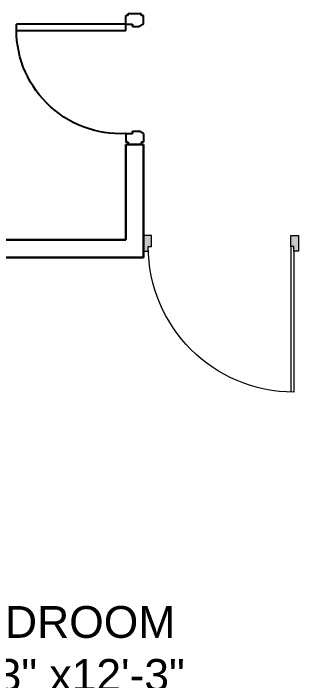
# Model space of a CAD drawing. Header units: inches. Extents: x 28835 to 36795, y -18828 to -9750.
# Drawn here: x 35128.2 to 35200, y -13658.8 to -13490.8 of the extents above; entities that cross this region are included whole.
import ezdxf

# ---------------------------------------------------------------- set-up
doc = ezdxf.new("R2010")
doc.units = ezdxf.units.IN
doc.header["$LTSCALE"] = 12
doc.header["$MEASUREMENT"] = 0
doc.layers.add('06. Text', color=114, linetype='Continuous')
doc.layers.add('door', color=8, linetype='Continuous')
doc.layers.add('N_DOOR', color=32, linetype='Continuous', lineweight=13)
doc.layers.add('Wall', color=1, linetype='Continuous', lineweight=30)
doc.styles.add('Bijay', font='', dxfattribs={"height": 8})
doc.styles.get('Bijay').set_extended_font_data('Serifa BT')

# ---------------------------------------------------------------- blocks, each defined once
blk = doc.blocks.new('D1000')
at = {"linetype": 'Continuous'}
for points in [[(30, 50), (30, 20), (50, 20), (50, -50), (0, -50), (0, 50)], [(970, 50), (970, 20), (950, 20), (950, -50), (1000, -50), (1000, 50)]]:
    blk.add_hatch(color=256, dxfattribs=at).paths.add_polyline_path(points)
at = {"color": 0, "linetype": 'Continuous'}
for p, q in [((950, 20), (950, 959.8)), ((970, 50), (970, 960))]:
    blk.add_line(p, q, dxfattribs=at)
at = {"linetype": 'Continuous'}
for points in [[(30, 50), (30, 20), (50, 20), (50, -50), (0, -50), (0, 50)], [(970, 50), (970, 20), (950, 20), (950, -50), (1000, -50), (1000, 50)]]:
    blk.add_lwpolyline(points, close=True, dxfattribs=at)
blk.add_arc((970, 20), 940, 90, 180, dxfattribs=at)
blk = doc.blocks.new('door2.5')
at = {"layer": 'door'}
for p, q in [((0.5, 6), (0.5, 6.5)), ((2.5, 6.5), (0.5, 6.5)), ((2.5, 6.5), (2.5, 5)), ((4, 6.5), (2.5, 6.5)), ((27.5, 6.5), (27.5, 5)), ((27.5, 6.5), (29.5, 6.5)), ((29.5, 6), (29.5, 6.5)), ((0, 6), (0, 3)), ((0.5, 6), (0, 6)), ((2.5, 5), (3, 5)), ((3, 5), (2.5, 5)), ((3, 5), (3, 3.5)), ((27.5, 5), (27, 5)), ((27, 5), (27, 3.5)), ((27, 5), (27.5, 5)), ((29.5, 6), (30, 6)), ((30, 6), (30, 3)), ((2.5, 2.5), (3, 3.5)), ((27.5, 2.5), (27, 3.5)), ((0.5, 3), (0, 3)), ((0.5, 2.5), (0.5, 3)), ((2.5, 2.5), (0.5, 2.5)), ((27.5, 2.5), (29.5, 2.5)), ((29.5, 3), (30, 3)), ((29.5, 2.5), (29.5, 3))]:
    blk.add_line(p, q, dxfattribs=at)
for points in [[(2.5, 6.5), (2.5, 31.51)], [(4, 6.5), (4, 31.54)]]:
    blk.add_lwpolyline(points, dxfattribs=at)
blk.add_arc((3.79, 7.79), 23.75, 356.8785, 93.1057, dxfattribs=at)

msp = doc.modelspace()

# ---------------------------------------------------------------- linework, layer by layer
at = {"layer": 'Wall'}
for p, q in [((35160.96, -13523.76), (35156.46, -13523.76)), ((35156.46, -13547.76), (35156.46, -13523.76)), ((35160.96, -13552.26), (35160.96, -13523.76)), ((35156.46, -13547.76), (35064.94, -13547.76)), ((35160.96, -13552.26), (35064.94, -13552.26))]:
    msp.add_line(p, q, dxfattribs=at)

# ---------------------------------------------------------------- block references
at = {"layer": 'door', "xscale": -1.099999999998545, "yscale": 1.100000000000364, "zscale": 1.099999999999939, "rotation": 90}
msp.add_blockref('door2.5', (35163.66, -13490.76), dxfattribs=at)
at = {"layer": 'N_DOOR', "xscale": -0.03899999987334013, "yscale": 0.03899999998975545, "zscale": 0.03900000001885928, "rotation": 180}
msp.add_blockref('D1000', (35160.96, -13548.67), dxfattribs=at)

# ---------------------------------------------------------------- texts
at = {"layer": '06. Text', "ltscale": 0.3, "insert": (35138.51, -13650.7), "char_height": 8, "width": 105.1644, "attachment_point": 5, "style": 'Bijay'}
msp.add_mtext('{\\fArial|b0|i0|c0|p34; BEDROOM\\P11\'-3" x12\'-3"}', dxfattribs=at)

doc.saveas('drawing.dxf')
